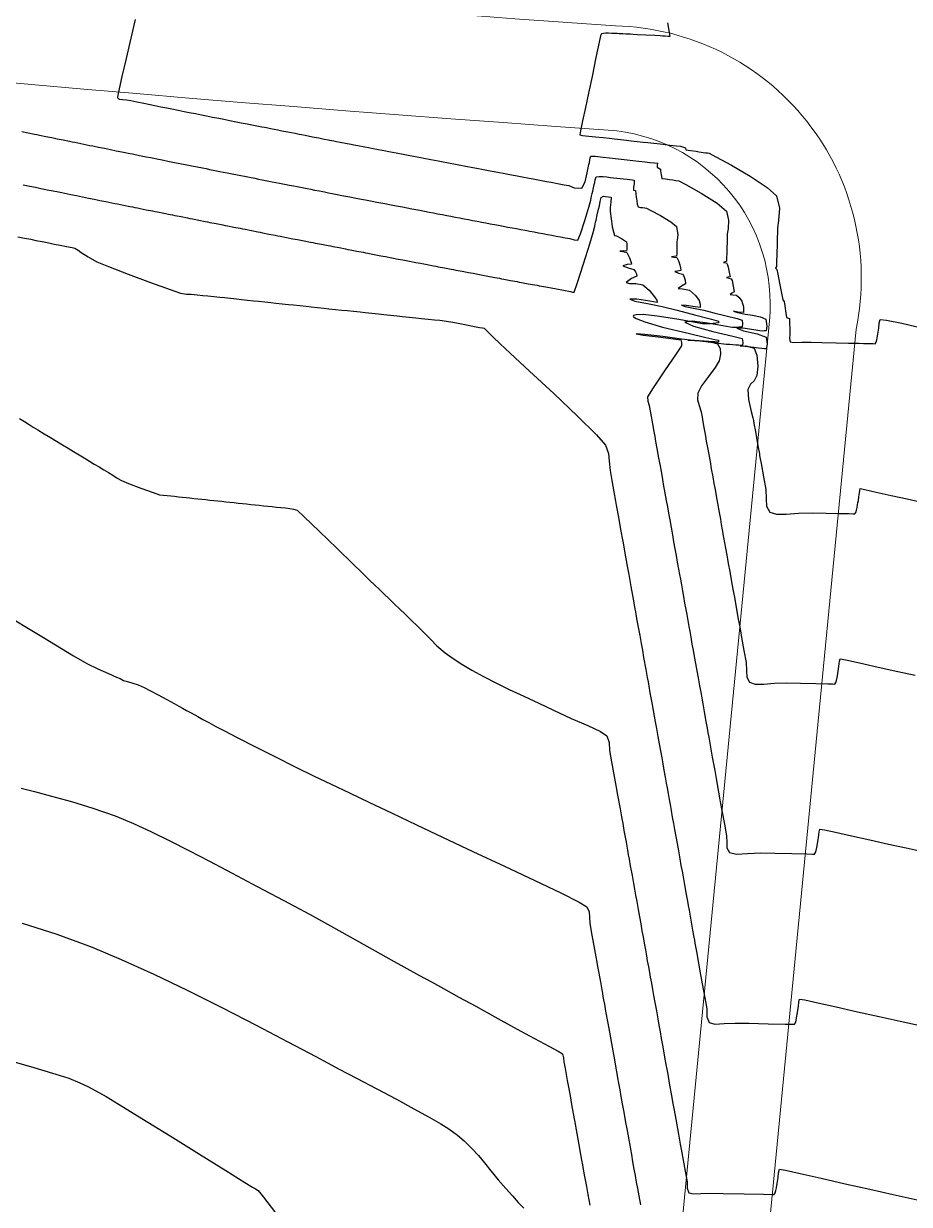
# Model space of a CAD drawing. Header units: millimetres. Extents: x 340454 to 342791, y 6993867 to 6995092.
# Drawn here: x 341420.75 to 341446.19, y 6994377.85 to 6994411.75 of the extents above; entities that cross this region are included whole.
import ezdxf

# ---------------------------------------------------------------- set-up
doc = ezdxf.new("R2010")
doc.units = ezdxf.units.MM
doc.header["$LTSCALE"] = 10
for name, color, linetype in [('T-HM-CURVA_INTERMEDIARIA', 45, 'Continuous'), ('T-HM-CURVA_MESTRA', 20, 'Continuous'), ('URB-Calçadas', 2, 'Continuous'), ('URB-Quadras', 3, 'Continuous')]:
    doc.layers.add(name, color=color, linetype=linetype)

msp = doc.modelspace()

# ---------------------------------------------------------------- linework, layer by layer
at = {"layer": 'T-HM-CURVA_INTERMEDIARIA', "color": 45, "linetype": 'Continuous', "lineweight": -3, "flags": 128}
for points, elevation in [([(341439.241, 6994411.767), (341439.296, 6994411.498), (341439.313, 6994411.379), (341439.25, 6994411.378), (341439.176, 6994411.387), (341439.104, 6994411.391), (341439.03, 6994411.395), (341438.877, 6994411.403), (341438.622, 6994411.417), (341438.386, 6994411.43), (341438.254, 6994411.438), (341438.178, 6994411.442), (341438.116, 6994411.445), (341438.049, 6994411.449), (341437.957, 6994411.454), (341437.858, 6994411.46), (341437.803, 6994411.462), (341437.749, 6994411.465), (341437.697, 6994411.467), (341437.647, 6994411.469), (341437.554, 6994411.47), (341437.475, 6994411.47), (341437.41, 6994411.467), (341437.347, 6994411.46), (341437.319, 6994411.4), (341437.28, 6994411.214), (341437.189, 6994410.772), (341437.077, 6994410.231), (341436.978, 6994409.75), (341436.891, 6994409.342), (341436.808, 6994408.961), (341436.748, 6994408.675), (341436.73, 6994408.555), (341436.802, 6994408.534), (341436.889, 6994408.525), (341436.988, 6994408.516), (341437.176, 6994408.5), (341437.398, 6994408.479), (341437.576, 6994408.459), (341437.718, 6994408.443), (341437.892, 6994408.423), (341438.066, 6994408.403), (341438.205, 6994408.387), (341438.376, 6994408.368), (341438.546, 6994408.349), (341438.681, 6994408.334), (341438.848, 6994408.315), (341439.031, 6994408.294), (341439.18, 6994408.278), (341439.311, 6994408.263), (341439.503, 6994408.243), (341439.62, 6994408.229), (341439.7, 6994408.203), (341439.76, 6994408.18), (341439.768, 6994408.129), (341439.909, 6994408.107), (341440.069, 6994408.083), (341440.14, 6994408.072), (341440.208, 6994408.062), (341440.272, 6994408.052), (341440.333, 6994408.043), (341440.389, 6994408.036), (341440.444, 6994408.026), (341440.633, 6994407.927), (341441.079, 6994407.682), (341441.622, 6994407.366), (341442.106, 6994407.048), (341442.374, 6994406.801), (341442.461, 6994406.447), (341442.436, 6994406.097), (341442.405, 6994405.886), (341442.401, 6994405.72), (341442.397, 6994405.617), (341442.396, 6994405.566), (341442.394, 6994405.516), (341442.39, 6994405.358), (341442.385, 6994405.2), (341442.384, 6994405.149), (341442.382, 6994405.098), (341442.377, 6994404.934), (341442.372, 6994404.779), (341442.345, 6994404.731), (341442.387, 6994404.69), (341442.411, 6994404.559), (341442.459, 6994404.302), (341442.498, 6994404.102), (341442.536, 6994403.91), (341442.555, 6994403.821), (341442.598, 6994403.769), (341442.615, 6994403.649), (341442.646, 6994403.432), (341442.665, 6994403.312), (341442.745, 6994403.287), (341442.75, 6994403.177), (341442.755, 6994402.967), (341442.758, 6994402.821), (341442.75, 6994402.706), (341442.763, 6994402.613), (341442.874, 6994402.597), (341443.1, 6994402.599), (341443.371, 6994402.6), (341443.677, 6994402.594), (341444.086, 6994402.586), (341444.446, 6994402.579), (341444.602, 6994402.575), (341444.658, 6994402.574), (341444.744, 6994402.572), (341444.873, 6994402.569), (341445.035, 6994402.565), (341445.154, 6994402.563), (341445.211, 6994402.559), (341445.24, 6994402.607), (341445.258, 6994402.666), (341445.27, 6994402.725), (341445.288, 6994402.833), (341445.315, 6994403.004), (341445.322, 6994403.15), (341445.355, 6994403.258), (341445.537, 6994403.236), (341445.971, 6994403.146), (341446.579, 6994403.01)], 701), ([(341420.7, 6994408.652), (341420.882, 6994408.615), (341421.066, 6994408.577), (341421.137, 6994408.563), (341421.209, 6994408.548), (341421.387, 6994408.512), (341421.568, 6994408.475), (341421.643, 6994408.46), (341421.718, 6994408.444), (341421.893, 6994408.409), (341422.07, 6994408.373), (341422.149, 6994408.357), (341422.227, 6994408.341), (341422.399, 6994408.306), (341422.572, 6994408.271), (341422.655, 6994408.254), (341422.737, 6994408.238), (341422.905, 6994408.204), (341423.075, 6994408.169), (341423.161, 6994408.152), (341423.247, 6994408.135), (341423.411, 6994408.101), (341423.577, 6994408.068), (341423.667, 6994408.05), (341423.756, 6994408.032), (341423.884, 6994408.006), (341424.08, 6994407.967), (341424.27, 6994407.929), (341424.395, 6994407.904), (341424.489, 6994407.885), (341424.583, 6994407.866), (341424.736, 6994407.835), (341424.892, 6994407.804), (341424.989, 6994407.785), (341425.085, 6994407.766), (341425.238, 6994407.735), (341425.392, 6994407.704), (341425.49, 6994407.685), (341425.588, 6994407.665), (341425.739, 6994407.635), (341425.891, 6994407.605), (341425.991, 6994407.585), (341426.091, 6994407.565), (341426.241, 6994407.536), (341426.391, 6994407.506), (341426.493, 6994407.486), (341426.594, 6994407.466), (341426.742, 6994407.436), (341426.892, 6994407.407), (341426.995, 6994407.387), (341427.097, 6994407.366), (341427.244, 6994407.337), (341427.392, 6994407.308), (341427.496, 6994407.288), (341427.601, 6994407.267), (341427.746, 6994407.239), (341427.892, 6994407.21), (341427.998, 6994407.189), (341428.104, 6994407.169), (341428.248, 6994407.14), (341428.393, 6994407.112), (341428.5, 6994407.091), (341428.607, 6994407.07), (341428.75, 6994407.042), (341428.894, 6994407.014), (341429.002, 6994406.993), (341429.111, 6994406.972), (341429.252, 6994406.944), (341429.395, 6994406.917), (341429.505, 6994406.895), (341429.615, 6994406.874), (341429.755, 6994406.847), (341429.896, 6994406.819), (341430.007, 6994406.798), (341430.118, 6994406.776), (341430.257, 6994406.749), (341430.397, 6994406.722), (341430.51, 6994406.701), (341430.622, 6994406.679), (341430.76, 6994406.652), (341430.899, 6994406.625), (341431.012, 6994406.604), (341431.126, 6994406.582), (341431.262, 6994406.556), (341431.4, 6994406.529), (341431.515, 6994406.507), (341431.63, 6994406.485), (341431.765, 6994406.459), (341431.902, 6994406.433), (341432.018, 6994406.411), (341432.134, 6994406.389), (341432.268, 6994406.363), (341432.404, 6994406.337), (341432.521, 6994406.315), (341432.638, 6994406.292), (341432.771, 6994406.267), (341432.906, 6994406.241), (341433.024, 6994406.219), (341433.142, 6994406.196), (341433.275, 6994406.171), (341433.408, 6994406.146), (341433.527, 6994406.123), (341433.646, 6994406.101), (341433.778, 6994406.076), (341433.91, 6994406.051), (341434.031, 6994406.028), (341434.151, 6994406.005), (341434.272, 6994405.983), (341434.395, 6994405.959), (341434.524, 6994405.935), (341434.655, 6994405.91), (341434.78, 6994405.887), (341434.905, 6994405.864), (341435.031, 6994405.84), (341435.16, 6994405.815), (341435.289, 6994405.791), (341435.415, 6994405.768), (341435.54, 6994405.744), (341435.664, 6994405.721), (341435.796, 6994405.696), (341435.925, 6994405.672), (341436.047, 6994405.65), (341436.169, 6994405.627), (341436.304, 6994405.602), (341436.435, 6994405.577), (341436.565, 6994405.538), (341436.674, 6994405.533), (341436.75, 6994405.717), (341436.87, 6994406.096), (341436.982, 6994406.479), (341437.038, 6994406.676), (341437.066, 6994406.792), (341437.084, 6994406.874), (341437.099, 6994406.941), (341437.121, 6994407.034), (341437.141, 6994407.127), (341437.155, 6994407.188), (341437.165, 6994407.265), (341437.192, 6994407.353), (341437.285, 6994407.362), (341437.401, 6994407.356), (341437.5, 6994407.346), (341437.598, 6994407.333), (341437.696, 6994407.322), (341437.792, 6994407.312), (341437.888, 6994407.301), (341437.981, 6994407.29), (341438.084, 6994407.279), (341438.167, 6994407.27), (341438.233, 6994407.266), (341438.29, 6994407.256), (341438.284, 6994407.153), (341438.271, 6994407.051), (341438.27, 6994406.967), (341438.328, 6994406.959), (341438.332, 6994406.865), (341438.342, 6994406.77), (341438.35, 6994406.716), (341438.36, 6994406.658), (341438.378, 6994406.57), (341438.404, 6994406.486), (341438.471, 6994406.472), (341438.531, 6994406.467), (341438.59, 6994406.458), (341438.643, 6994406.45), (341438.768, 6994406.386), (341439.046, 6994406.236), (341439.338, 6994406.062), (341439.505, 6994405.925), (341439.54, 6994405.689), (341439.518, 6994405.539), (341439.516, 6994405.482), (341439.515, 6994405.425), (341439.512, 6994405.346), (341439.51, 6994405.249), (341439.511, 6994405.15), (341439.504, 6994405.071), (341439.428, 6994405.063), (341439.363, 6994405.056), (341439.429, 6994405.044), (341439.51, 6994405.03), (341439.556, 6994404.935), (341439.594, 6994404.826), (341439.619, 6994404.738), (341439.624, 6994404.661), (341439.533, 6994404.644), (341439.452, 6994404.628), (341439.56, 6994404.588), (341439.676, 6994404.558), (341439.703, 6994404.515), (341439.725, 6994404.469), (341439.751, 6994404.382), (341439.76, 6994404.275), (341439.646, 6994404.21), (341439.551, 6994404.145), (341439.672, 6994404.131), (341439.877, 6994404.1), (341440.053, 6994403.943), (341440.155, 6994403.799), (341440.186, 6994403.691), (341440.184, 6994403.601), (341440.037, 6994403.615), (341439.785, 6994403.658), (341439.649, 6994403.662), (341439.749, 6994403.623), (341439.995, 6994403.577), (341440.288, 6994403.519), (341440.575, 6994403.45), (341440.933, 6994403.363), (341441.243, 6994403.283), (341441.385, 6994403.236), (341441.399, 6994403.132), (341441.39, 6994403.045), (341441.292, 6994403.032), (341441.235, 6994403.028), (341441.164, 6994403.026), (341441.109, 6994403.029), (341441.045, 6994403.032), (341440.837, 6994403.071), (341440.397, 6994403.149), (341439.956, 6994403.204), (341439.745, 6994403.178), (341439.989, 6994403.059), (341440.55, 6994402.91), (341441.12, 6994402.777), (341441.391, 6994402.705), (341441.406, 6994402.596), (341441.396, 6994402.507), (341441.342, 6994402.507), (341441.288, 6994402.514), (341441.209, 6994402.52), (341441.123, 6994402.526), (341441.032, 6994402.532), (341440.942, 6994402.539), (341440.858, 6994402.545), (341440.695, 6994402.567), (341440.345, 6994402.614), (341439.997, 6994402.656), (341439.838, 6994402.665), (341440.029, 6994402.652), (341440.41, 6994402.63), (341440.681, 6994402.553), (341440.755, 6994402.418), (341440.762, 6994402.257), (341440.726, 6994402.072), (341440.616, 6994401.875), (341440.418, 6994401.615), (341440.22, 6994401.352), (341440.112, 6994401.142), (341440.108, 6994400.95), (341440.157, 6994400.785), (341440.208, 6994400.607), (341440.237, 6994400.446), (341440.26, 6994400.318), (341440.288, 6994400.157), (341440.324, 6994399.958), (341440.359, 6994399.763), (341440.392, 6994399.578), (341440.429, 6994399.376), (341440.465, 6994399.175), (341440.502, 6994398.968), (341440.543, 6994398.741), (341440.577, 6994398.549), (341440.609, 6994398.372), (341440.641, 6994398.196), (341440.68, 6994397.978), (341440.727, 6994397.714), (341440.762, 6994397.52), (341440.789, 6994397.37), (341440.816, 6994397.22), (341440.856, 6994396.995), (341440.911, 6994396.688), (341440.947, 6994396.491), (341440.969, 6994396.37), (341440.99, 6994396.249), (341441.032, 6994396.019), (341441.095, 6994395.668), (341441.132, 6994395.462), (341441.148, 6994395.372), (341441.164, 6994395.282), (341441.206, 6994395.046), (341441.277, 6994394.651), (341441.317, 6994394.433), (341441.327, 6994394.376), (341441.337, 6994394.319), (341441.371, 6994394.129), (341441.44, 6994393.748), (341441.501, 6994393.404), (341441.514, 6994393.176), (341441.52, 6994392.989), (341441.602, 6994392.842), (341441.764, 6994392.786), (341442.011, 6994392.787), (341442.317, 6994392.81), (341442.66, 6994392.821), (341443.066, 6994392.813), (341443.501, 6994392.804), (341443.849, 6994392.797), (341443.993, 6994392.794), (341444.048, 6994392.79), (341444.077, 6994392.834), (341444.097, 6994392.895), (341444.113, 6994392.974), (341444.122, 6994393.029), (341444.132, 6994393.091), (341444.153, 6994393.224), (341444.176, 6994393.365), (341444.183, 6994393.445), (341444.199, 6994393.513), (341444.362, 6994393.483), (341444.759, 6994393.395), (341445.291, 6994393.275), (341445.858, 6994393.148), (341446.355, 6994393.039)], 699), ([(341420.737, 6994407.123), (341420.834, 6994407.103), (341420.931, 6994407.083), (341421.091, 6994407.051), (341421.248, 6994407.019), (341421.341, 6994407), (341421.434, 6994406.981), (341421.598, 6994406.948), (341421.758, 6994406.915), (341421.848, 6994406.897), (341421.938, 6994406.879), (341422.105, 6994406.845), (341422.269, 6994406.811), (341422.355, 6994406.794), (341422.441, 6994406.777), (341422.612, 6994406.742), (341422.78, 6994406.708), (341422.862, 6994406.692), (341422.944, 6994406.675), (341423.119, 6994406.64), (341423.291, 6994406.605), (341423.369, 6994406.589), (341423.447, 6994406.573), (341423.626, 6994406.538), (341423.802, 6994406.502), (341423.877, 6994406.487), (341423.951, 6994406.472), (341424.023, 6994406.458), (341424.096, 6994406.443), (341424.276, 6994406.407), (341424.454, 6994406.371), (341424.524, 6994406.358), (341424.594, 6994406.344), (341424.776, 6994406.307), (341424.958, 6994406.271), (341425.028, 6994406.257), (341425.098, 6994406.243), (341425.28, 6994406.207), (341425.462, 6994406.171), (341425.531, 6994406.157), (341425.601, 6994406.143), (341425.783, 6994406.107), (341425.966, 6994406.071), (341426.035, 6994406.057), (341426.104, 6994406.043), (341426.287, 6994406.007), (341426.47, 6994405.971), (341426.539, 6994405.957), (341426.608, 6994405.944), (341426.791, 6994405.908), (341426.974, 6994405.872), (341427.042, 6994405.858), (341427.111, 6994405.844), (341427.294, 6994405.808), (341427.478, 6994405.772), (341427.546, 6994405.759), (341427.615, 6994405.745), (341427.798, 6994405.709), (341427.982, 6994405.674), (341428.05, 6994405.66), (341428.119, 6994405.647), (341428.302, 6994405.611), (341428.486, 6994405.575), (341428.554, 6994405.562), (341428.622, 6994405.548), (341428.806, 6994405.512), (341428.99, 6994405.477), (341429.058, 6994405.463), (341429.126, 6994405.45), (341429.311, 6994405.414), (341429.495, 6994405.379), (341429.563, 6994405.366), (341429.63, 6994405.352), (341429.815, 6994405.317), (341429.999, 6994405.281), (341430.067, 6994405.268), (341430.135, 6994405.255), (341430.319, 6994405.219), (341430.504, 6994405.184), (341430.571, 6994405.171), (341430.639, 6994405.158), (341430.824, 6994405.122), (341431.009, 6994405.086), (341431.076, 6994405.073), (341431.143, 6994405.061), (341431.328, 6994405.025), (341431.513, 6994404.99), (341431.581, 6994404.977), (341431.648, 6994404.964), (341431.833, 6994404.928), (341432.018, 6994404.893), (341432.085, 6994404.88), (341432.152, 6994404.867), (341432.338, 6994404.832), (341432.523, 6994404.797), (341432.59, 6994404.784), (341432.657, 6994404.771), (341432.843, 6994404.736), (341433.028, 6994404.701), (341433.095, 6994404.688), (341433.161, 6994404.675), (341433.348, 6994404.64), (341433.534, 6994404.605), (341433.6, 6994404.592), (341433.666, 6994404.58), (341433.799, 6994404.555), (341434.039, 6994404.51), (341434.281, 6994404.464), (341434.416, 6994404.439), (341434.48, 6994404.426), (341434.544, 6994404.414), (341434.737, 6994404.378), (341434.928, 6994404.342), (341434.989, 6994404.331), (341435.05, 6994404.32), (341435.245, 6994404.283), (341435.439, 6994404.247), (341435.497, 6994404.236), (341435.555, 6994404.225), (341435.753, 6994404.188), (341435.95, 6994404.151), (341436.005, 6994404.141), (341436.061, 6994404.131), (341436.262, 6994404.093), (341436.462, 6994404.056), (341436.516, 6994404.043), (341436.566, 6994404.037), (341436.651, 6994404.29), (341436.83, 6994404.85), (341437.014, 6994405.431), (341437.112, 6994405.748), (341437.157, 6994405.938), (341437.18, 6994406.044), (341437.194, 6994406.104), (341437.229, 6994406.261), (341437.266, 6994406.423), (341437.287, 6994406.514), (341437.314, 6994406.64), (341437.342, 6994406.761), (341437.402, 6994406.795), (341437.452, 6994406.789), (341437.548, 6994406.778), (341437.626, 6994406.769), (341437.613, 6994406.627), (341437.597, 6994406.473), (341437.595, 6994406.412), (341437.595, 6994406.351), (341437.606, 6994406.284), (341437.618, 6994406.213), (341437.625, 6994406.144), (341437.632, 6994406.075), (341437.644, 6994405.998), (341437.659, 6994405.913), (341437.692, 6994405.776), (341437.722, 6994405.665), (341437.781, 6994405.656), (341437.924, 6994405.577), (341438.07, 6994405.487), (341438.076, 6994405.425), (341438.074, 6994405.365), (341438.072, 6994405.273), (341438.07, 6994405.217), (341437.971, 6994405.223), (341437.872, 6994405.218), (341437.96, 6994405.205), (341438.08, 6994405.182), (341438.153, 6994405.027), (341438.197, 6994404.894), (341438.207, 6994404.84), (341438.084, 6994404.831), (341437.961, 6994404.794), (341438.112, 6994404.735), (341438.28, 6994404.693), (341438.323, 6994404.626), (341438.351, 6994404.567), (341438.363, 6994404.502), (341438.206, 6994404.431), (341438.06, 6994404.315), (341438.149, 6994404.29), (341438.334, 6994404.292), (341438.532, 6994404.248), (341438.714, 6994404.096), (341438.868, 6994403.908), (341438.934, 6994403.814), (341438.944, 6994403.746), (341438.741, 6994403.78), (341438.366, 6994403.836), (341438.159, 6994403.835), (341438.305, 6994403.777), (341438.667, 6994403.711), (341439.096, 6994403.625), (341439.522, 6994403.518), (341440.055, 6994403.381), (341440.511, 6994403.262), (341440.705, 6994403.21), (341440.706, 6994403.157), (341440.636, 6994403.147), (341440.559, 6994403.138), (341440.475, 6994403.132), (341440.421, 6994403.13), (341440.369, 6994403.129), (341440.304, 6994403.13), (341440.252, 6994403.133), (341440.192, 6994403.137), (341439.987, 6994403.177), (341439.513, 6994403.263), (341438.947, 6994403.352), (341438.549, 6994403.394), (341438.342, 6994403.393), (341438.269, 6994403.372), (341438.256, 6994403.354), (341438.264, 6994403.332), (341438.344, 6994403.279), (341438.597, 6994403.183), (341439.104, 6994403.038), (341439.834, 6994402.858), (341440.346, 6994402.742), (341440.608, 6994402.684), (341440.696, 6994402.665), (341440.708, 6994402.663), (341440.709, 6994402.655), (341440.71, 6994402.623), (341440.709, 6994402.602), (341440.656, 6994402.606), (341440.606, 6994402.609), (341440.546, 6994402.614), (341440.487, 6994402.618), (341440.426, 6994402.622), (341440.363, 6994402.626), (341440.296, 6994402.631), (341440.158, 6994402.641), (341440.021, 6994402.651), (341439.957, 6994402.655), (341439.894, 6994402.66), (341439.644, 6994402.694), (341439.115, 6994402.764), (341438.589, 6994402.827), (341438.349, 6994402.842), (341438.543, 6994402.805), (341438.977, 6994402.753), (341439.416, 6994402.703), (341439.626, 6994402.672), (341439.645, 6994402.591), (341439.642, 6994402.5), (341439.489, 6994402.267), (341439.16, 6994401.783), (341438.83, 6994401.291), (341438.673, 6994401.034), (341438.684, 6994400.911), (341438.718, 6994400.784), (341438.755, 6994400.578), (341438.812, 6994400.263), (341438.852, 6994400.04), (341438.877, 6994399.897), (341438.903, 6994399.755), (341438.939, 6994399.554), (341438.99, 6994399.27), (341439.03, 6994399.049), (341439.059, 6994398.887), (341439.088, 6994398.726), (341439.124, 6994398.526), (341439.169, 6994398.273), (341439.207, 6994398.06), (341439.24, 6994397.878), (341439.273, 6994397.697), (341439.307, 6994397.503), (341439.348, 6994397.279), (341439.384, 6994397.074), (341439.421, 6994396.871), (341439.457, 6994396.668), (341439.491, 6994396.482), (341439.525, 6994396.289), (341439.561, 6994396.09), (341439.59, 6994395.929), (341439.613, 6994395.8), (341439.642, 6994395.639), (341439.674, 6994395.462), (341439.703, 6994395.302), (341439.737, 6994395.111), (341439.77, 6994394.929), (341439.796, 6994394.784), (341439.827, 6994394.61), (341439.858, 6994394.44), (341439.882, 6994394.305), (341439.912, 6994394.135), (341439.948, 6994393.938), (341439.98, 6994393.758), (341440.012, 6994393.581), (341440.049, 6994393.376), (341440.085, 6994393.172), (341440.123, 6994392.963), (341440.163, 6994392.738), (341440.197, 6994392.552), (341440.227, 6994392.385), (341440.257, 6994392.217), (341440.297, 6994391.992), (341440.348, 6994391.71), (341440.381, 6994391.523), (341440.405, 6994391.393), (341440.428, 6994391.263), (341440.469, 6994391.033), (341440.53, 6994390.693), (341440.566, 6994390.494), (341440.583, 6994390.401), (341440.599, 6994390.309), (341440.642, 6994390.073), (341440.712, 6994389.681), (341440.751, 6994389.465), (341440.761, 6994389.41), (341440.771, 6994389.355), (341440.806, 6994389.157), (341440.877, 6994388.765), (341440.936, 6994388.436), (341440.947, 6994388.241), (341440.952, 6994388.082), (341441.022, 6994387.957), (341441.223, 6994387.906), (341441.54, 6994387.923), (341441.924, 6994387.939), (341442.325, 6994387.931), (341442.817, 6994387.921), (341443.235, 6994387.912), (341443.413, 6994387.909), (341443.468, 6994387.905), (341443.498, 6994387.95), (341443.517, 6994388.012), (341443.533, 6994388.092), (341443.56, 6994388.259), (341443.591, 6994388.452), (341443.599, 6994388.549), (341443.619, 6994388.627), (341443.749, 6994388.607), (341444.071, 6994388.537), (341444.525, 6994388.434), (341445.052, 6994388.315), (341445.591, 6994388.194), (341446.098, 6994388.083), (341446.699, 6994387.95)], 698), ([(341420.591, 6994405.632), (341420.774, 6994405.594), (341420.957, 6994405.557), (341421.103, 6994405.527), (341421.286, 6994405.49), (341421.478, 6994405.451), (341421.633, 6994405.419), (341421.798, 6994405.386), (341421.987, 6994405.348), (341422.145, 6994405.317), (341422.22, 6994405.3), (341422.27, 6994405.272), (341422.319, 6994405.241), (341422.41, 6994405.179), (341422.611, 6994405.05), (341422.86, 6994404.913), (341423.187, 6994404.777), (341423.755, 6994404.558), (341424.401, 6994404.317), (341424.958, 6994404.115), (341425.261, 6994404.015), (341425.428, 6994403.986), (341425.564, 6994403.977), (341425.734, 6994403.965), (341425.904, 6994403.947), (341426.041, 6994403.933), (341426.212, 6994403.914), (341426.384, 6994403.896), (341426.522, 6994403.882), (341426.696, 6994403.863), (341426.87, 6994403.845), (341427.009, 6994403.83), (341427.184, 6994403.812), (341427.36, 6994403.793), (341427.501, 6994403.778), (341427.678, 6994403.76), (341427.856, 6994403.741), (341427.998, 6994403.726), (341428.177, 6994403.707), (341428.357, 6994403.688), (341428.501, 6994403.673), (341428.682, 6994403.654), (341428.864, 6994403.635), (341429.009, 6994403.619), (341429.192, 6994403.6), (341429.376, 6994403.581), (341429.523, 6994403.565), (341429.708, 6994403.545), (341429.893, 6994403.526), (341430.042, 6994403.51), (341430.229, 6994403.49), (341430.416, 6994403.471), (341430.566, 6994403.455), (341430.755, 6994403.435), (341430.944, 6994403.415), (341431.096, 6994403.399), (341431.287, 6994403.379), (341431.478, 6994403.358), (341431.632, 6994403.342), (341431.825, 6994403.322), (341432.02, 6994403.301), (341432.176, 6994403.285), (341432.368, 6994403.265), (341432.556, 6994403.247), (341432.706, 6994403.233), (341432.893, 6994403.209), (341433.083, 6994403.177), (341433.236, 6994403.146), (341433.421, 6994403.109), (341433.651, 6994403.066), (341433.844, 6994403.029), (341433.927, 6994403.014), (341433.977, 6994403.004), (341434.053, 6994402.932), (341434.231, 6994402.761), (341434.442, 6994402.557), (341434.727, 6994402.291), (341435.285, 6994401.774), (341435.976, 6994401.128), (341436.662, 6994400.476), (341437.205, 6994399.94), (341437.465, 6994399.644), (341437.551, 6994399.407), (341437.568, 6994399.191), (341437.595, 6994398.923), (341437.647, 6994398.632), (341437.706, 6994398.305), (341437.754, 6994398.036), (341437.774, 6994397.924), (341437.783, 6994397.874), (341437.827, 6994397.629), (341437.908, 6994397.175), (341437.953, 6994396.927), (341437.968, 6994396.845), (341438.01, 6994396.608), (341438.088, 6994396.175), (341438.132, 6994395.932), (341438.142, 6994395.874), (341438.153, 6994395.816), (341438.194, 6994395.587), (341438.267, 6994395.177), (341438.31, 6994394.94), (341438.324, 6994394.863), (341438.338, 6994394.787), (341438.377, 6994394.567), (341438.446, 6994394.182), (341438.488, 6994393.95), (341438.505, 6994393.854), (341438.522, 6994393.758), (341438.559, 6994393.553), (341438.621, 6994393.209), (341438.662, 6994392.981), (341438.685, 6994392.855), (341438.707, 6994392.729), (341438.741, 6994392.54), (341438.793, 6994392.253), (341438.833, 6994392.026), (341438.863, 6994391.863), (341438.892, 6994391.7), (341438.926, 6994391.512), (341438.967, 6994391.282), (341439.005, 6994391.072), (341439.041, 6994390.871), (341439.077, 6994390.671), (341439.108, 6994390.495), (341439.141, 6994390.315), (341439.176, 6994390.118), (341439.207, 6994389.947), (341439.231, 6994389.812), (341439.262, 6994389.642), (341439.292, 6994389.471), (341439.317, 6994389.335), (341439.348, 6994389.163), (341439.383, 6994388.966), (341439.415, 6994388.788), (341439.446, 6994388.613), (341439.483, 6994388.411), (341439.519, 6994388.209), (341439.556, 6994388), (341439.598, 6994387.771), (341439.631, 6994387.584), (341439.661, 6994387.419), (341439.69, 6994387.255), (341439.731, 6994387.028), (341439.782, 6994386.743), (341439.816, 6994386.555), (341439.839, 6994386.428), (341439.862, 6994386.301), (341439.903, 6994386.071), (341439.965, 6994385.727), (341440.001, 6994385.526), (341440.017, 6994385.436), (341440.033, 6994385.347), (341440.075, 6994385.11), (341440.147, 6994384.714), (341440.186, 6994384.497), (341440.195, 6994384.445), (341440.204, 6994384.393), (341440.242, 6994384.186), (341440.314, 6994383.783), (341440.37, 6994383.468), (341440.378, 6994383.237), (341440.442, 6994383.072), (341440.608, 6994383.029), (341440.87, 6994383.044), (341441.187, 6994383.057), (341441.584, 6994383.049), (341442.133, 6994383.038), (341442.62, 6994383.028), (341442.833, 6994383.023), (341442.889, 6994383.02), (341442.918, 6994383.067), (341442.938, 6994383.13), (341442.953, 6994383.208), (341442.977, 6994383.356), (341443.006, 6994383.539), (341443.014, 6994383.653), (341443.039, 6994383.742), (341443.191, 6994383.72), (341443.565, 6994383.639), (341444.09, 6994383.519), (341444.699, 6994383.38), (341445.323, 6994383.24), (341445.93, 6994383.107), (341446.669, 6994382.944)], 697), ([(341420.631, 6994400.408), (341420.774, 6994400.322), (341420.914, 6994400.236), (341421.027, 6994400.168), (341421.16, 6994400.087), (341421.346, 6994399.975), (341421.524, 6994399.867), (341421.698, 6994399.762), (341421.866, 6994399.66), (341422.03, 6994399.561), (341422.189, 6994399.465), (341422.344, 6994399.371), (341422.494, 6994399.28), (341422.643, 6994399.19), (341422.783, 6994399.105), (341422.924, 6994399.02), (341423.056, 6994398.939), (341423.19, 6994398.859), (341423.315, 6994398.782), (341423.437, 6994398.704), (341423.562, 6994398.633), (341423.766, 6994398.551), (341424.123, 6994398.416), (341424.473, 6994398.287), (341424.656, 6994398.224), (341424.763, 6994398.21), (341424.871, 6994398.201), (341424.979, 6994398.19), (341425.089, 6994398.178), (341425.198, 6994398.167), (341425.309, 6994398.155), (341425.419, 6994398.143), (341425.531, 6994398.132), (341425.643, 6994398.12), (341425.756, 6994398.108), (341425.869, 6994398.096), (341425.983, 6994398.084), (341426.098, 6994398.072), (341426.213, 6994398.06), (341426.329, 6994398.047), (341426.445, 6994398.035), (341426.562, 6994398.023), (341426.68, 6994398.01), (341426.798, 6994397.998), (341426.917, 6994397.985), (341427.037, 6994397.973), (341427.157, 6994397.96), (341427.278, 6994397.947), (341427.399, 6994397.934), (341427.521, 6994397.922), (341427.644, 6994397.909), (341427.767, 6994397.896), (341427.891, 6994397.882), (341428.016, 6994397.869), (341428.141, 6994397.856), (341428.274, 6994397.844), (341428.394, 6994397.829), (341428.506, 6994397.81), (341428.612, 6994397.776), (341428.81, 6994397.594), (341429.239, 6994397.182), (341429.753, 6994396.683), (341430.208, 6994396.24), (341430.458, 6994395.997), (341430.592, 6994395.868), (341430.698, 6994395.766), (341430.832, 6994395.637), (341430.972, 6994395.502), (341431.095, 6994395.383), (341431.249, 6994395.235), (341431.407, 6994395.083), (341431.545, 6994394.949), (341431.719, 6994394.782), (341431.897, 6994394.611), (341432.054, 6994394.459), (341432.251, 6994394.27), (341432.448, 6994394.067), (341432.623, 6994393.886), (341432.859, 6994393.684), (341433.086, 6994393.519), (341433.337, 6994393.359), (341433.628, 6994393.189), (341433.976, 6994392.996), (341434.314, 6994392.821), (341434.701, 6994392.633), (341435.119, 6994392.437), (341435.548, 6994392.238), (341435.968, 6994392.039), (341436.482, 6994391.804), (341436.955, 6994391.597), (341437.319, 6994391.426), (341437.506, 6994391.3), (341437.569, 6994391.11), (341437.581, 6994390.88), (341437.64, 6994390.554), (341437.715, 6994390.139), (341437.753, 6994389.926), (341437.762, 6994389.872), (341437.772, 6994389.819), (341437.811, 6994389.602), (341437.882, 6994389.208), (341437.924, 6994388.972), (341437.941, 6994388.881), (341437.957, 6994388.79), (341437.993, 6994388.589), (341438.054, 6994388.247), (341438.096, 6994388.017), (341438.119, 6994387.889), (341438.142, 6994387.761), (341438.175, 6994387.573), (341438.226, 6994387.289), (341438.267, 6994387.063), (341438.297, 6994386.897), (341438.327, 6994386.732), (341438.36, 6994386.545), (341438.401, 6994386.318), (341438.438, 6994386.109), (341438.475, 6994385.906), (341438.511, 6994385.703), (341438.543, 6994385.528), (341438.574, 6994385.352), (341438.61, 6994385.155), (341438.641, 6994384.982), (341438.665, 6994384.844), (341438.696, 6994384.674), (341438.727, 6994384.504), (341438.751, 6994384.37), (341438.781, 6994384.201), (341438.814, 6994384.018), (341438.844, 6994383.852), (341438.881, 6994383.645), (341438.924, 6994383.404), (341438.964, 6994383.182), (341438.998, 6994382.994), (341439.032, 6994382.805), (341439.066, 6994382.616), (341439.11, 6994382.371), (341439.163, 6994382.073), (341439.2, 6994381.868), (341439.225, 6994381.728), (341439.251, 6994381.587), (341439.296, 6994381.332), (341439.363, 6994380.964), (341439.401, 6994380.748), (341439.418, 6994380.653), (341439.435, 6994380.558), (341439.482, 6994380.3), (341439.559, 6994379.869), (341439.601, 6994379.633), (341439.611, 6994379.58), (341439.62, 6994379.529), (341439.636, 6994379.44), (341439.676, 6994379.221), (341439.751, 6994378.8), (341439.805, 6994378.5), (341439.812, 6994378.319), (341439.861, 6994378.186), (341439.991, 6994378.154), (341440.2, 6994378.165), (341440.451, 6994378.175), (341440.843, 6994378.167), (341441.448, 6994378.154), (341442.006, 6994378.143), (341442.252, 6994378.138), (341442.309, 6994378.135), (341442.339, 6994378.184), (341442.358, 6994378.246), (341442.373, 6994378.323), (341442.393, 6994378.45), (341442.421, 6994378.625), (341442.429, 6994378.758), (341442.459, 6994378.857), (341442.634, 6994378.833), (341443.059, 6994378.741), (341443.655, 6994378.605), (341444.347, 6994378.445), (341445.056, 6994378.286), (341445.721, 6994378.138), (341446.499, 6994377.964)], 696), ([(341420.68, 6994389.802), (341421.066, 6994389.7), (341421.558, 6994389.574), (341422.128, 6994389.419), (341422.745, 6994389.23), (341423.379, 6994389.001), (341423.91, 6994388.781), (341424.429, 6994388.545), (341424.954, 6994388.29), (341425.502, 6994388.01), (341426.091, 6994387.701), (341426.739, 6994387.358), (341427.464, 6994386.978), (341428.225, 6994386.575), (341428.96, 6994386.178), (341429.652, 6994385.798), (341430.286, 6994385.445), (341430.845, 6994385.132), (341431.313, 6994384.869), (341431.673, 6994384.669), (341432.118, 6994384.425), (341432.464, 6994384.235), (341432.811, 6994384.045), (341433.256, 6994383.801), (341433.737, 6994383.537), (341434.287, 6994383.236), (341434.826, 6994382.94), (341435.278, 6994382.692), (341435.564, 6994382.535), (341435.86, 6994382.38), (341436.106, 6994382.252), (341436.23, 6994382.17), (341436.26, 6994382.062), (341436.272, 6994381.941), (341436.305, 6994381.753), (341436.367, 6994381.409), (341436.427, 6994381.073), (341436.456, 6994380.912), (341436.469, 6994380.844), (341436.481, 6994380.776), (341436.511, 6994380.609), (341436.574, 6994380.259), (341436.641, 6994379.883), (341436.7, 6994379.557), (341436.748, 6994379.287), (341436.778, 6994379.121), (341436.802, 6994378.987), (341436.826, 6994378.854), (341436.862, 6994378.654), (341436.915, 6994378.36), (341436.955, 6994378.137), (341436.983, 6994377.981), (341437.011, 6994377.825)], 694), ([(341420.713, 6994385.92), (341421.706, 6994385.605), (341422.718, 6994385.236), (341423.559, 6994384.883), (341424.489, 6994384.459), (341425.469, 6994383.987), (341426.462, 6994383.49), (341427.431, 6994382.993), (341428.338, 6994382.519), (341429.145, 6994382.093), (341429.816, 6994381.737), (341430.312, 6994381.475), (341430.899, 6994381.167), (341431.457, 6994380.871), (341431.964, 6994380.598), (341432.398, 6994380.358), (341432.737, 6994380.162), (341432.961, 6994380.022), (341433.213, 6994379.838), (341433.402, 6994379.675), (341433.624, 6994379.455), (341433.813, 6994379.251), (341433.986, 6994379.041), (341434.169, 6994378.813), (341434.385, 6994378.557), (341434.604, 6994378.305), (341434.791, 6994378.092), (341434.958, 6994377.908), (341435.121, 6994377.743)], 693), ([(341419.968, 6994382.091), (341420.955, 6994381.806), (341421.683, 6994381.592), (341422.056, 6994381.472), (341422.364, 6994381.344), (341422.6, 6994381.232), (341422.829, 6994381.108), (341423.122, 6994380.944), (341423.498, 6994380.721), (341424.151, 6994380.321), (341424.959, 6994379.82), (341425.803, 6994379.296), (341426.56, 6994378.824), (341427.109, 6994378.48), (341427.33, 6994378.342), (341427.41, 6994378.296), (341427.486, 6994378.246), (341427.638, 6994378.056), (341427.991, 6994377.606)], 692)]:
    msp.add_lwpolyline(points, dxfattribs=dict(at, elevation=elevation))
at = {"layer": 'T-HM-CURVA_MESTRA', "color": 20, "linetype": 'Continuous', "lineweight": -3, "flags": 128}
for points, elevation in [([(341423.959, 6994411.87), (341423.922, 6994411.703), (341423.875, 6994411.495), (341423.808, 6994411.211), (341423.695, 6994410.743), (341423.574, 6994410.228), (341423.496, 6994409.876), (341423.462, 6994409.693), (341423.454, 6994409.626), (341423.456, 6994409.613), (341423.469, 6994409.599), (341423.509, 6994409.583), (341423.591, 6994409.573), (341423.707, 6994409.562), (341423.828, 6994409.538), (341424.002, 6994409.503), (341424.209, 6994409.461), (341424.383, 6994409.426), (341424.521, 6994409.399), (341424.695, 6994409.364), (341424.87, 6994409.329), (341425.012, 6994409.3), (341425.19, 6994409.265), (341425.367, 6994409.229), (341425.508, 6994409.201), (341425.686, 6994409.166), (341425.864, 6994409.13), (341426.005, 6994409.102), (341426.182, 6994409.067), (341426.36, 6994409.032), (341426.501, 6994409.004), (341426.679, 6994408.969), (341426.857, 6994408.933), (341426.998, 6994408.905), (341427.176, 6994408.87), (341427.402, 6994408.826), (341427.591, 6994408.788), (341427.673, 6994408.772), (341427.724, 6994408.762), (341427.84, 6994408.739), (341428.053, 6994408.698), (341428.17, 6994408.675), (341428.226, 6994408.664), (341428.341, 6994408.641), (341428.552, 6994408.6), (341428.667, 6994408.577), (341428.729, 6994408.565), (341428.843, 6994408.543), (341429.051, 6994408.502), (341429.165, 6994408.48), (341429.231, 6994408.467), (341429.345, 6994408.445), (341429.55, 6994408.405), (341429.663, 6994408.383), (341429.734, 6994408.369), (341429.846, 6994408.347), (341430.049, 6994408.308), (341430.161, 6994408.286), (341430.237, 6994408.272), (341430.348, 6994408.25), (341430.548, 6994408.211), (341430.66, 6994408.19), (341430.74, 6994408.174), (341430.949, 6994408.134), (341431.158, 6994408.093), (341431.243, 6994408.077), (341431.45, 6994408.037), (341431.657, 6994407.998), (341431.746, 6994407.981), (341431.951, 6994407.941), (341432.156, 6994407.902), (341432.249, 6994407.884), (341432.452, 6994407.845), (341432.656, 6994407.806), (341432.752, 6994407.788), (341432.953, 6994407.75), (341433.155, 6994407.711), (341433.205, 6994407.702), (341433.256, 6994407.692), (341433.455, 6994407.654), (341433.655, 6994407.616), (341433.707, 6994407.606), (341433.759, 6994407.596), (341433.956, 6994407.559), (341434.154, 6994407.522), (341434.209, 6994407.511), (341434.263, 6994407.501), (341434.318, 6994407.491), (341434.373, 6994407.48), (341434.569, 6994407.443), (341434.766, 6994407.406), (341434.824, 6994407.395), (341434.882, 6994407.385), (341435.075, 6994407.348), (341435.27, 6994407.311), (341435.33, 6994407.3), (341435.391, 6994407.289), (341435.582, 6994407.253), (341435.774, 6994407.217), (341435.837, 6994407.205), (341435.9, 6994407.194), (341436.088, 6994407.158), (341436.278, 6994407.123), (341436.343, 6994407.111), (341436.409, 6994407.098), (341436.564, 6994407.038), (341436.782, 6994407.029), (341436.877, 6994407.204), (341436.94, 6994407.463), (341436.965, 6994407.604), (341436.977, 6994407.654), (341436.988, 6994407.703), (341437.002, 6994407.765), (341437.017, 6994407.831), (341437.027, 6994407.891), (341437.042, 6994407.944), (341437.167, 6994407.939), (341437.399, 6994407.917), (341437.574, 6994407.899), (341437.745, 6994407.878), (341437.916, 6994407.859), (341438.084, 6994407.84), (341438.252, 6994407.821), (341438.415, 6994407.803), (341438.606, 6994407.781), (341438.739, 6994407.766), (341438.868, 6994407.755), (341438.955, 6994407.742), (341438.95, 6994407.687), (341438.945, 6994407.629), (341438.996, 6994407.596), (341439.044, 6994407.57), (341439.046, 6994407.518), (341439.052, 6994407.465), (341439.062, 6994407.403), (341439.086, 6994407.307), (341439.191, 6994407.289), (341439.3, 6994407.275), (341439.399, 6994407.26), (341439.488, 6994407.246), (341439.567, 6994407.235), (341439.767, 6994407.128), (341440.208, 6994406.881), (341440.673, 6994406.593), (341440.94, 6994406.363), (341441.001, 6994406.107), (341440.984, 6994405.854), (341440.961, 6994405.712), (341440.959, 6994405.601), (341440.956, 6994405.521), (341440.954, 6994405.449), (341440.951, 6994405.337), (341440.947, 6994405.225), (341440.945, 6994405.152), (341440.943, 6994405.038), (341440.938, 6994404.925), (341440.854, 6994404.894), (341440.941, 6994404.878), (341440.966, 6994404.824), (341440.99, 6994404.758), (341441.02, 6994404.615), (341441.042, 6994404.481), (341440.99, 6994404.472), (341440.943, 6994404.463), (341441.005, 6994404.441), (341441.071, 6994404.422), (341441.1, 6994404.372), (341441.132, 6994404.215), (341441.157, 6994404.048), (341441.095, 6994404.01), (341441.041, 6994403.976), (341441.119, 6994403.966), (341441.222, 6994403.951), (341441.303, 6994403.882), (341441.377, 6994403.784), (341441.429, 6994403.616), (341441.424, 6994403.456), (341441.265, 6994403.462), (341441.139, 6994403.489), (341441.251, 6994403.456), (341441.48, 6994403.412), (341441.683, 6994403.377), (341441.915, 6994403.332), (341442.065, 6994403.261), (341442.097, 6994403.064), (341442.074, 6994402.933), (341442.024, 6994402.927), (341441.959, 6994402.924), (341441.898, 6994402.926), (341441.727, 6994402.96), (341441.411, 6994403.009), (341441.235, 6994403.001), (341441.431, 6994402.929), (341441.822, 6994402.842), (341442.075, 6994402.747), (341442.107, 6994402.544), (341442.082, 6994402.411), (341442.03, 6994402.415), (341441.95, 6994402.42), (341441.862, 6994402.427), (341441.719, 6994402.446), (341441.465, 6994402.478), (341441.328, 6994402.488), (341441.494, 6994402.495), (341441.736, 6994402.433), (341441.81, 6994402.226), (341441.835, 6994401.911), (341441.811, 6994401.644), (341441.731, 6994401.498), (341441.624, 6994401.394), (341441.55, 6994401.249), (341441.569, 6994400.959), (341441.648, 6994400.614), (341441.697, 6994400.43), (341441.711, 6994400.351), (341441.725, 6994400.273), (341441.768, 6994400.035), (341441.842, 6994399.626), (341441.882, 6994399.401), (341441.891, 6994399.351), (341441.9, 6994399.301), (341441.933, 6994399.117), (341442.001, 6994398.737), (341442.067, 6994398.372), (341442.082, 6994398.11), (341442.088, 6994397.896), (341442.183, 6994397.727), (341442.371, 6994397.663), (341442.657, 6994397.664), (341443.01, 6994397.691), (341443.396, 6994397.703), (341443.8, 6994397.695), (341444.179, 6994397.687), (341444.461, 6994397.681), (341444.574, 6994397.679), (341444.628, 6994397.675), (341444.657, 6994397.717), (341444.676, 6994397.777), (341444.693, 6994397.856), (341444.705, 6994397.931), (341444.714, 6994397.989), (341444.725, 6994398.056), (341444.743, 6994398.168), (341444.761, 6994398.278), (341444.767, 6994398.342), (341444.78, 6994398.398), (341444.911, 6994398.373), (341445.233, 6994398.302), (341445.665, 6994398.205), (341446.125, 6994398.102), (341446.498, 6994398.02)], 700), ([(341420.045, 6994394.895), (341421.32, 6994394.125), (341422.19, 6994393.603), (341422.564, 6994393.383), (341422.885, 6994393.224), (341423.191, 6994393.088), (341423.423, 6994392.99), (341423.522, 6994392.949), (341423.573, 6994392.919), (341423.625, 6994392.89), (341423.701, 6994392.87), (341423.857, 6994392.827), (341424.041, 6994392.765), (341424.213, 6994392.69), (341424.394, 6994392.597), (341424.616, 6994392.48), (341424.865, 6994392.347), (341425.078, 6994392.229), (341425.209, 6994392.155), (341425.32, 6994392.094), (341425.432, 6994392.033), (341425.568, 6994391.958), (341425.757, 6994391.855), (341425.904, 6994391.773), (341426.07, 6994391.681), (341426.275, 6994391.57), (341426.505, 6994391.451), (341426.889, 6994391.254), (341427.389, 6994390.999), (341427.964, 6994390.71), (341428.575, 6994390.406), (341429.081, 6994390.158), (341429.586, 6994389.914), (341430.113, 6994389.662), (341430.682, 6994389.391), (341431.314, 6994389.089), (341432.032, 6994388.745), (341432.781, 6994388.39), (341433.654, 6994387.982), (341434.568, 6994387.557), (341435.437, 6994387.149), (341436.177, 6994386.795), (341436.703, 6994386.531), (341436.93, 6994386.391), (341436.995, 6994386.248), (341437.002, 6994386.1), (341437.015, 6994385.917), (341437.076, 6994385.579), (341437.149, 6994385.171), (341437.187, 6994384.962), (341437.197, 6994384.907), (341437.207, 6994384.851), (341437.245, 6994384.635), (341437.316, 6994384.244), (341437.358, 6994384.008), (341437.375, 6994383.915), (341437.391, 6994383.822), (341437.41, 6994383.719), (341437.431, 6994383.603), (341437.468, 6994383.397), (341437.529, 6994383.053), (341437.576, 6994382.793), (341437.606, 6994382.629), (341437.635, 6994382.465), (341437.672, 6994382.261), (341437.719, 6994381.998), (341437.761, 6994381.764), (341437.789, 6994381.609), (341437.811, 6994381.486), (341437.839, 6994381.332), (341437.872, 6994381.144), (341437.907, 6994380.951), (341437.946, 6994380.735), (341437.98, 6994380.542), (341438.008, 6994380.388), (341438.041, 6994380.205), (341438.074, 6994380.019), (341438.101, 6994379.87), (341438.131, 6994379.706), (341438.158, 6994379.553), (341438.18, 6994379.433), (341438.207, 6994379.28), (341438.244, 6994379.076), (341438.282, 6994378.864), (341438.316, 6994378.677), (341438.349, 6994378.492), (341438.382, 6994378.308), (341438.42, 6994378.093), (341438.466, 6994377.84)], 695)]:
    msp.add_lwpolyline(points, dxfattribs=dict(at, elevation=elevation))
at = {"layer": 'URB-Calçadas', "lineweight": 0}
msp.add_lwpolyline([(341441.654, 6994371.995), (341444.66, 6994402.979, 0.46787), (341437.751, 6994411.684, -0.035154), (341315.643, 6994428.871, -0.063206), (341242.951, 6994466.174), (341178.172, 6994507.173, 0.461785), (341170.805, 6994503.841), (341170.805, 6994503.841, -0.013468), (341146.66, 6994409.011), (341128.051, 6994349.417)], format="xyb", dxfattribs=at)
at = {"layer": 'URB-Quadras', "color": 252, "lineweight": 0}
msp.add_lwpolyline([(341439.213, 6994372.721), (341442.172, 6994403.22, 0.422187), (341437.542, 6994408.691, -0.027429), (341341.7, 6994420.675), (341368.688, 6994387.546), (341389.608, 6994384.958), (341404.339, 6994381.804), (341418.893, 6994377.156), (341439.213, 6994372.721), (341442.172, 6994403.22)], format="xyb", dxfattribs=at)

doc.saveas('drawing.dxf')
